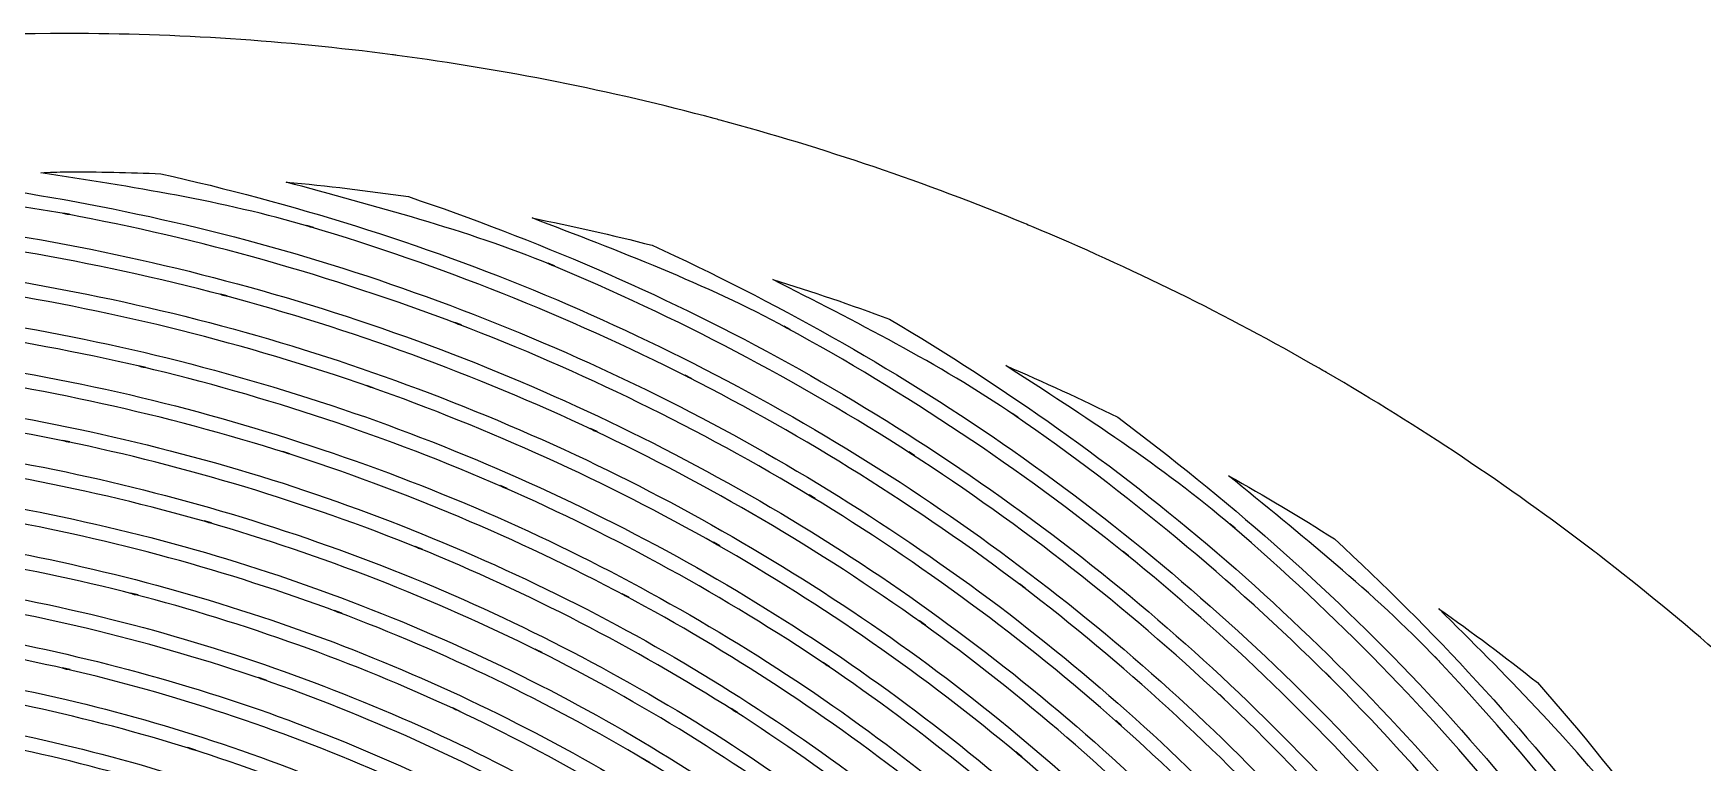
# Model space of a CAD drawing. Extents: x 1 to 151, y 102 to 252.
# Drawn here: x 75.27 to 125.09, y 230.48 to 252.25 of the extents above; entities that cross this region are included whole.
import ezdxf

# ---------------------------------------------------------------- set-up
doc = ezdxf.new("R2010")
doc.units = 0
doc.layers.add('Ebene_1', color=7, linetype='CONTINUOUS')

msp = doc.modelspace()

# ---------------------------------------------------------------- linework, layer by layer
at = {"layer": 'Ebene_1', "color": 7}
for p, q in [((76.254178, 252.246123), (76.237508, 252.242623)), ((76.254126, 252.246069), (76.254178, 252.246123)), ((76.254188, 248.118683), (76.254178, 248.118749)), ((82.810105, 247.809454), (82.810125, 247.808924)), ((76.348021, 246.846887), (76.150646, 246.883727)), ((76.248756, 246.856197), (76.248751, 246.856187)), ((90.150908, 246.736819), (90.150908, 246.736754)), ((83.623265, 246.45562), (83.430157, 246.51301)), ((83.524767, 246.4754), (83.524775, 246.4754)), ((90.817471, 245.306284), (90.631345, 245.383454)), ((90.720915, 245.336534), (90.720921, 245.336534)), ((97.34085, 244.902506), (97.34085, 244.902626)), ((81.047732, 244.411714), (80.847645, 244.464834)), ((80.945365, 244.429164), (80.945362, 244.429164)), ((88.04224, 243.542739), (87.848745, 243.616409)), ((87.941805, 243.571039), (87.941809, 243.571039)), ((97.851532, 243.41128), (97.674713, 243.50745)), ((97.758853, 243.45122), (97.758862, 243.45122)), ((78.624974, 242.274735), (78.416746, 242.323985)), ((78.51989, 242.289475), (78.51989, 242.289475)), ((104.29581, 242.328627), (104.29581, 242.32864)), ((85.408927, 241.670604), (85.206902, 241.741174)), ((85.305002, 241.696584), (85.305006, 241.696584)), ((94.907621, 241.94708), (94.723045, 242.04092)), ((94.812615, 241.98508), (94.812621, 241.98508)), ((104.64984, 240.791152), (104.48387, 240.905155)), ((104.56107, 240.841175), (104.56104, 240.841172)), ((92.092836, 240.361118), (91.900504, 240.451858)), ((91.992794, 240.397568), (91.992792, 240.397568)), ((76.356162, 240.053621), (76.140951, 240.097821)), ((76.246035, 240.066031), (76.246035, 240.066031)), ((82.920638, 239.698812), (82.711633, 239.765512)), ((82.814391, 239.722082), (82.814391, 239.722082)), ((101.56866, 239.64298), (101.39456, 239.75543)), ((101.47636, 239.69145), (101.47636, 239.69145)), ((89.412602, 238.659606), (89.210964, 238.748016)), ((89.308684, 238.694116), (89.308681, 238.694116)), ((110.94404, 239.042061), (110.94404, 239.041551)), ((98.603407, 238.359863), (98.421158, 238.470376)), ((98.507238, 238.406786), (98.507247, 238.406783)), ((80.582414, 237.63396), (80.364103, 237.69678)), ((80.47035, 237.65529), (80.47035, 237.65529)), ((111.1364, 237.474984), (110.98324, 237.605662)), ((111.05304, 237.533922), (111.053, 237.533924)), ((86.870413, 236.851064), (86.660632, 236.935594)), ((86.759512, 236.884794), (86.759513, 236.884804)), ((95.759926, 236.94762), (95.568757, 237.05658)), ((95.660267, 236.99299), (95.660276, 236.99299)), ((107.95247, 236.655244), (107.79116, 236.785146)), ((107.86556, 236.713026), (107.86557, 236.713024)), ((104.86931, 235.688935), (104.69908, 235.81806)), ((104.77738, 235.74632), (104.77741, 235.746325)), ((78.396194, 235.484196), (78.168574, 235.543136)), ((78.279864, 235.503196), (78.279864, 235.503196)), ((93.042859, 235.414395), (92.842774, 235.521031)), ((92.937774, 235.458601), (92.937775, 235.458605)), ((84.471699, 234.941714), (84.252612, 235.023534)), ((84.357696, 234.972734), (84.357696, 234.972734)), ((101.89324, 234.58225), (101.71448, 234.710212)), ((117.21498, 235.075871), (117.21498, 235.075491)), ((101.79748, 234.638472), (101.79744, 234.63848)), ((90.45763, 233.766782), (90.248236, 233.87109)), ((90.347506, 233.80982), (90.347503, 233.809822)), ((76.365078, 233.258421), (76.129318, 233.313091)), ((76.246035, 233.274701), (76.246035, 233.274711)), ((99.031509, 233.340635), (98.843054, 233.46821)), ((98.932244, 233.39531), (98.932239, 233.395305)), ((117.24091, 233.49845), (117.10248, 233.645025)), ((117.16648, 233.563985), (117.16651, 233.56398)), ((82.219559, 232.940066), (81.990777, 233.019176)), ((82.10323, 232.968376), (82.10323, 232.968376)), ((113.98878, 233.01607), (113.84182, 233.162645)), ((113.90932, 233.081985), (113.90928, 233.08199)), ((110.82147, 232.377421), (110.66597, 232.523608)), ((110.73697, 232.443728), (110.73697, 232.443731)), ((88.008892, 232.011371), (87.789029, 232.113742)), ((87.893726, 232.052862), (87.893726, 232.052861)), ((96.287679, 231.972206), (96.089918, 232.098231)), ((96.182978, 232.026111), (96.182982, 232.026106)), ((107.74653, 231.587548), (107.58211, 231.733736)), ((107.65771, 231.653076), (107.65773, 231.653078)), ((80.117484, 230.854284), (79.878232, 230.929514)), ((79.992622, 230.881434), (79.992622, 230.881424)), ((104.77002, 230.652644), (104.59592, 230.798832)), ((104.67582, 230.718182), (104.67582, 230.718174)), ((93.668325, 230.482805), (93.460871, 230.607278)), ((93.558201, 230.535928), (93.558199, 230.535925))]:
    msp.add_line(p, q, dxfattribs=at)
for points in [[(76.237508, 252.242623), (66.461777, 252.228505), (56.783101, 250.303334), (47.746073, 246.575434)], [(76.305696, 252.242569), (76.288506, 252.243742), (76.271316, 252.244908), (76.254126, 252.246069)], [(85.984314, 251.608184), (82.775176, 252.028264), (79.542211, 252.240169), (76.305696, 252.242569)], [(86.124686, 251.588404), (86.077902, 251.595042), (86.031111, 251.601635), (85.984314, 251.608184)], [(95.58732, 249.705803), (92.476784, 250.535784), (89.316034, 251.164618), (86.124686, 251.588404)], [(95.764142, 249.656943), (95.705221, 249.673302), (95.646281, 249.689588), (95.58732, 249.705803)], [(104.85801, 246.569943), (101.895784, 247.792166), (98.858268, 248.823279), (95.764142, 249.656943)], [(71.762308, 247.942316), (75.709747, 247.472313), (79.617041, 246.704592), (83.427834, 245.570744)], [(75.492617, 248.088823), (75.746419, 248.100141), (76.000279, 248.110095), (76.254188, 248.118683)], [(83.524785, 246.475332), (80.900371, 247.249593), (78.194158, 247.663452), (75.492617, 248.088823)], [(76.254178, 248.118749), (77.194959, 248.116667), (78.135605, 248.095853), (79.075557, 248.056319)], [(79.075557, 248.056319), (82.988999, 247.173867), (86.82821, 245.985838), (90.532855, 244.445837)], [(90.720901, 245.337064), (88.162261, 246.393628), (85.476272, 247.07252), (82.810105, 247.809454)], [(82.810125, 247.808924), (84.029838, 247.695584), (85.246407, 247.550641), (86.458607, 247.37424)], [(76.248751, 246.855667), (73.601914, 247.343212), (70.910801, 247.450373), (68.225889, 247.607929)], [(86.458607, 247.37424), (90.258858, 246.087776), (93.953233, 244.505459), (97.476955, 242.586504)], [(64.369951, 247.087683), (68.353698, 247.034053), (72.328508, 246.677748), (76.245648, 245.946877)], [(76.150646, 246.883727), (76.184106, 246.877527), (76.215306, 246.862457), (76.248756, 246.856197)], [(76.248751, 246.856187), (76.281501, 246.850187), (76.315271, 246.852987), (76.348021, 246.846887)], [(87.941809, 243.570519), (84.149025, 245.009636), (80.236197, 246.109124), (76.248751, 246.855667)], [(97.758862, 243.451285), (95.324918, 244.769195), (92.73542, 245.750337), (90.150908, 246.736819)], [(90.150908, 246.736754), (91.352447, 246.496477), (92.547554, 246.225079), (93.735021, 245.922836)], [(80.945352, 244.429294), (77.02263, 245.464135), (73.015765, 246.148732), (68.971938, 246.474367)], [(83.430157, 246.51301), (83.462757, 246.50331), (83.492187, 246.48511), (83.524767, 246.4754)], [(83.524775, 246.4754), (83.556955, 246.4659), (83.591095, 246.46516), (83.623265, 246.45562)], [(94.812631, 241.985012), (91.190368, 243.81325), (87.412943, 245.315777), (83.524785, 246.475332)], [(105.06701, 246.481923), (104.997388, 246.511368), (104.927721, 246.540708), (104.85801, 246.569943)], [(113.65019, 242.249078), (110.882162, 243.841318), (108.015267, 245.255144), (105.06701, 246.481923)], [(76.245648, 245.946877), (80.180912, 245.200607), (84.041385, 244.105225), (87.782825, 242.675302)], [(93.735021, 245.922836), (97.379327, 244.245943), (100.8879, 242.286006), (104.1915, 240.009417)], [(69.067339, 245.569193), (73.058294, 245.238104), (77.012051, 244.552711), (80.881769, 243.521405)], [(83.427834, 245.570744), (87.263754, 244.416911), (90.989117, 242.924729), (94.560572, 241.111056)], [(90.631345, 245.383454), (90.662545, 245.370514), (90.689745, 245.349514), (90.720915, 245.336534)], [(101.47634, 239.69198), (98.065357, 241.888206), (94.466159, 243.777636), (90.720901, 245.337064)], [(90.720921, 245.336534), (90.752161, 245.323634), (90.786261, 245.319234), (90.817471, 245.306284)], [(97.34085, 244.902626), (98.51004, 244.538251), (99.66959, 244.143632), (100.81833, 243.719167)], [(104.56104, 240.841052), (102.27907, 242.405644), (99.796985, 243.632906), (97.34085, 244.902506)], [(85.305006, 241.696594), (81.59421, 242.984656), (77.776478, 243.940104), (73.896178, 244.551321)], [(80.847645, 244.464834), (80.881225, 244.455934), (80.911795, 244.438124), (80.945365, 244.429164)], [(91.992782, 240.397698), (88.436997, 242.066374), (84.740165, 243.415581), (80.945352, 244.429294)], [(80.945362, 244.429164), (80.978902, 244.420364), (81.014212, 244.420564), (81.047732, 244.411714)], [(90.532855, 244.445837), (94.226433, 242.897416), (97.774888, 241.023711), (101.13668, 238.846897)], [(78.51989, 242.289475), (74.694605, 243.18254), (70.797724, 243.733813), (66.874915, 243.936314)], [(73.929526, 243.642001), (77.755735, 243.029061), (81.519458, 242.076553), (85.176657, 240.79658)], [(100.81833, 243.719167), (104.26697, 241.670811), (107.55067, 239.355435), (110.59777, 236.746372)], [(80.881769, 243.521405), (84.623779, 242.511826), (88.26835, 241.170462), (91.772541, 239.514627)], [(87.848745, 243.616409), (87.881055, 243.604089), (87.909515, 243.583409), (87.941805, 243.571039)], [(87.941809, 243.571039), (87.974389, 243.558679), (88.009669, 243.555149), (88.04224, 243.542739)], [(98.507247, 238.406263), (95.145413, 240.437307), (91.609981, 242.165939), (87.941809, 243.570519)], [(97.674713, 243.50745), (97.704413, 243.49131), (97.729183, 243.46741), (97.758853, 243.45122)], [(107.86557, 236.713089), (104.70265, 239.253829), (101.32077, 241.508932), (97.758862, 243.451285)], [(97.758862, 243.45122), (97.788502, 243.43517), (97.821922, 243.42737), (97.851532, 243.41128)], [(67.000162, 243.035535), (70.869855, 242.825914), (74.713047, 242.271787), (78.484605, 241.380942)], [(87.782825, 242.675302), (91.399622, 241.279542), (94.884468, 239.564951), (98.197036, 237.551374)], [(82.814391, 239.722162), (79.191943, 240.86637), (75.474544, 241.686087), (71.706468, 242.170512)], [(78.416746, 242.323985), (78.452106, 242.315685), (78.484536, 242.297845), (78.51989, 242.289475)], [(89.308681, 238.694086), (85.826182, 240.210325), (82.215825, 241.41358), (78.51989, 242.289475)], [(78.51989, 242.289475), (78.5544, 242.281375), (78.59047, 242.282875), (78.624974, 242.274735)], [(97.476955, 242.586504), (100.98933, 240.660315), (104.32268, 238.425502), (107.43942, 235.908798)], [(104.29581, 242.32864), (105.420922, 241.843899), (106.533275, 241.330067), (107.63175, 240.787661)], [(111.053, 237.533912), (108.94669, 239.32887), (106.61925, 240.828254), (104.29581, 242.328627)], [(113.86424, 242.124218), (113.792959, 242.165956), (113.721609, 242.207576), (113.65019, 242.249078)], [(85.206902, 241.741174), (85.240892, 241.729314), (85.271042, 241.708494), (85.305002, 241.696584)], [(95.660276, 236.993), (92.354936, 238.865303), (88.889743, 240.439222), (85.305006, 241.696594)], [(85.305006, 241.696584), (85.338806, 241.684844), (85.375146, 241.682394), (85.408927, 241.670604)], [(94.723045, 242.04092), (94.754495, 242.02499), (94.781195, 242.00106), (94.812615, 241.98508)], [(94.812621, 241.98508), (94.843131, 241.96968), (94.877131, 241.96252), (94.907621, 241.94708)], [(104.77742, 235.746257), (101.64719, 238.117005), (98.312619, 240.205016), (94.812631, 241.985012)], [(121.80567, 236.818038), (119.273954, 238.753697), (116.621433, 240.526017), (113.86424, 242.124218)], [(76.245935, 240.066061), (72.524181, 240.824819), (68.7429, 241.251429), (64.945683, 241.339482)], [(71.769288, 241.262673), (75.484342, 240.774473), (79.148143, 239.955729), (82.718224, 238.817038)], [(78.484605, 241.380942), (82.12806, 240.507231), (85.685946, 239.310215), (89.117126, 237.804972)], [(85.176657, 240.79658), (88.709108, 239.546746), (92.1226, 237.984253), (95.377594, 236.128275)], [(94.560572, 241.111056), (98.010757, 239.345199), (101.29627, 237.275607), (104.37956, 234.927366)], [(104.48387, 240.905155), (104.51147, 240.886185), (104.53347, 240.860185), (104.56107, 240.841175)], [(104.56104, 240.841172), (104.58914, 240.821922), (104.62174, 240.810442), (104.64984, 240.791152)], [(113.90928, 233.08187), (111.02878, 235.939942), (107.90074, 238.536753), (104.56104, 240.841052)], [(107.63175, 240.787661), (110.84728, 238.390334), (113.87052, 235.744164), (116.62829, 232.831108)], [(65.102051, 240.442938), (68.847182, 240.345948), (72.576112, 239.914742), (76.244872, 239.155945)], [(91.900504, 240.451858), (91.932854, 240.436608), (91.960474, 240.412868), (91.992794, 240.397568)], [(101.79743, 234.63861), (98.706493, 236.845471), (95.425548, 238.772847), (91.992782, 240.397698)], [(91.992792, 240.397568), (92.024992, 240.382458), (92.060662, 240.376278), (92.092836, 240.361118)], [(80.47035, 237.655294), (76.942349, 238.662924), (73.331332, 239.354279), (69.680395, 239.720531)], [(76.140951, 240.097821), (76.176871, 240.090421), (76.210131, 240.073481), (76.246035, 240.066031)], [(86.759413, 236.884834), (83.356383, 238.255427), (79.838349, 239.320401), (76.245935, 240.066061)], [(76.246035, 240.066031), (76.282305, 240.058631), (76.319905, 240.061031), (76.356162, 240.053621)], [(82.711633, 239.765512), (82.747143, 239.754222), (82.778903, 239.733432), (82.814391, 239.722082)], [(92.937775, 235.458685), (89.69671, 237.17787), (86.308889, 238.604703), (82.814391, 239.722162)], [(82.814391, 239.722082), (82.849031, 239.711142), (82.886021, 239.709822), (82.920638, 239.698812)], [(101.39456, 239.75543), (101.42366, 239.7366), (101.44726, 239.71032), (101.47636, 239.69145)], [(110.73695, 232.444261), (107.87085, 235.130061), (104.77231, 237.555426), (101.47634, 239.69198)], [(101.47636, 239.69145), (101.50566, 239.6726), (101.53946, 239.66187), (101.56866, 239.64298)], [(104.1915, 240.009417), (107.4824, 237.726977), (110.56352, 235.156727), (113.39937, 232.328951)], [(91.772541, 239.514627), (95.154689, 237.902552), (98.38589, 235.991732), (101.42867, 233.80595)], [(69.774623, 238.815875), (73.372787, 238.444298), (76.930454, 237.751693), (80.405594, 236.747535)], [(76.244872, 239.155945), (79.784906, 238.410285), (83.251175, 237.349911), (86.602469, 235.987903)], [(82.718224, 238.817038), (86.160403, 237.705361), (89.496261, 236.288878), (92.686504, 234.584194)], [(89.210964, 238.748016), (89.245114, 238.733076), (89.274564, 238.709116), (89.308684, 238.694116)], [(89.308681, 238.694116), (89.342211, 238.679516), (89.379091, 238.674266), (89.412602, 238.659606)], [(98.932239, 233.395275), (95.888191, 235.443966), (92.667797, 237.217375), (89.308681, 238.694086)], [(101.13668, 238.846897), (104.38278, 236.730363), (107.43421, 234.329562), (110.25459, 231.672464)], [(117.16651, 233.56449), (115.2584, 235.570825), (113.08524, 237.289693), (110.94404, 239.042061)], [(110.94404, 239.041551), (112.013063, 238.441315), (113.066331, 237.813441), (114.10278, 237.158563)], [(98.421158, 238.470376), (98.451728, 238.451836), (98.476708, 238.425366), (98.507238, 238.406786)], [(98.507247, 238.406783), (98.537837, 238.388303), (98.572857, 238.378393), (98.603407, 238.359863)], [(107.65773, 231.652558), (104.81385, 234.170974), (101.75208, 236.431208), (98.507247, 238.406263)], [(84.357696, 234.972734), (81.03917, 236.206069), (77.617471, 237.140622), (74.132714, 237.765031)], [(80.364103, 237.69678), (80.400713, 237.68624), (80.433763, 237.66589), (80.47035, 237.65529)], [(89.117126, 237.804972), (92.425223, 236.339191), (95.595599, 234.580915), (98.591005, 232.551528)], [(78.280094, 235.503196), (74.850164, 236.383197), (71.348991, 236.955343), (67.817413, 237.211691)], [(90.347503, 233.809826), (87.176135, 235.383137), (83.87058, 236.669894), (80.47035, 237.655294)], [(80.47035, 237.65529), (80.50698, 237.64483), (80.5458, 237.6445), (80.582414, 237.63396)], [(98.197036, 237.551374), (101.39181, 235.594741), (104.40543, 233.356942), (107.20288, 230.865138)], [(110.98324, 237.605662), (111.00864, 237.583942), (111.02764, 237.555672), (111.05304, 237.533922)], [(111.053, 237.533924), (111.079, 237.511804), (111.1105, 237.497144), (111.1364, 237.474984)], [(119.53847, 228.840989), (116.97284, 231.984187), (114.13341, 234.893456), (111.053, 237.533912)], [(74.164125, 236.855722), (77.596077, 236.229586), (80.96498, 235.297419), (84.230897, 234.071568)], [(80.405594, 236.747535), (83.753691, 235.76606), (87.006827, 234.487316), (90.127253, 232.926499)], [(86.660632, 236.935594), (86.695052, 236.921654), (86.725122, 236.898804), (86.759512, 236.884794)], [(96.182882, 232.026136), (93.192506, 233.922989), (90.039276, 235.549449), (86.759413, 236.884834)], [(86.759513, 236.884804), (86.795423, 236.870344), (86.834523, 236.865604), (86.870413, 236.851064)], [(95.568757, 237.05658), (95.601117, 237.03818), (95.627947, 237.01145), (95.660267, 236.99299)], [(104.67582, 230.718184), (101.86295, 233.073496), (98.846037, 235.173613), (95.660276, 236.993)], [(95.660276, 236.99299), (95.692096, 236.97497), (95.728136, 236.9657), (95.759926, 236.94762)], [(107.79116, 236.785146), (107.81816, 236.763426), (107.83866, 236.734786), (107.86556, 236.713026)], [(116.3173, 228.537448), (113.74804, 231.507736), (110.9197, 234.243904), (107.86557, 236.713089)], [(107.86557, 236.713024), (107.89277, 236.691204), (107.92527, 236.677114), (107.95247, 236.655244)], [(110.59777, 236.746372), (113.63252, 234.132348), (116.42871, 231.253472), (118.95372, 228.14419)], [(114.10278, 237.158563), (117.04968, 234.438261), (119.77992, 231.490969), (122.21792, 228.305883)], [(122.01274, 236.65828), (121.94381, 236.711653), (121.874786, 236.764906), (121.80567, 236.818038)], [(67.945146, 236.310524), (71.423175, 236.046752), (74.870694, 235.471492), (78.246516, 234.593887)], [(129.18639, 230.367178), (126.931128, 232.61435), (124.535064, 234.715635), (122.01274, 236.65828)], [(86.602469, 235.987903), (89.829623, 234.661942), (92.930964, 233.050045), (95.870831, 231.17186)], [(95.377594, 236.128275), (98.513535, 234.325273), (101.48201, 232.245432), (104.2485, 229.914725)], [(104.69908, 235.81806), (104.72728, 235.79659), (104.74918, 235.76783), (104.77738, 235.74632)], [(104.77741, 235.746325), (104.80621, 235.724475), (104.84051, 235.710835), (104.86931, 235.688935)], [(113.1737, 228.07122), (110.60832, 230.873786), (107.79885, 233.442425), (104.77742, 235.746257)], [(107.43942, 235.908798), (110.44639, 233.464691), (113.22965, 230.757661), (115.75698, 227.820406)], [(82.10288, 232.968376), (78.874147, 234.071888), (75.553312, 234.884348), (72.179967, 235.395785)], [(78.168574, 235.543136), (78.206814, 235.533236), (78.241644, 235.513166), (78.279864, 235.503196)], [(78.279864, 235.503196), (78.318004, 235.493396), (78.358074, 235.494096), (78.396194, 235.484196)], [(87.893956, 232.052861), (84.798617, 233.487297), (81.581448, 234.642161), (78.280094, 235.503196)], [(92.842774, 235.521031), (92.876284, 235.503171), (92.904304, 235.476521), (92.937774, 235.458601)], [(101.8017, 229.641431), (99.026115, 231.840757), (96.059925, 233.787382), (92.937775, 235.458685)], [(92.937775, 235.458605), (92.971415, 235.440765), (93.009255, 235.432305), (93.042859, 235.414395)], [(84.252612, 235.023534), (84.289132, 235.009884), (84.321212, 234.986464), (84.357696, 234.972734)], [(93.558199, 230.535925), (90.629585, 232.286076), (87.550965, 233.771377), (84.357696, 234.972734)], [(84.357696, 234.972734), (84.394686, 234.958984), (84.434736, 234.955534), (84.471699, 234.941714)], [(101.71448, 234.710212), (101.74428, 234.688872), (101.76768, 234.659872), (101.79748, 234.638472)], [(104.37956, 234.927366), (107.35231, 232.647425), (110.11573, 230.107016), (112.6378, 227.336475)], [(122.82788, 228.98098), (121.14079, 231.174572), (119.17582, 233.125179), (117.21498, 235.075871)], [(117.21498, 235.075491), (118.215024, 234.367154), (119.196527, 233.632997), (120.1585, 232.873762)], [(76.246042, 233.274811), (72.919287, 234.034728), (69.531188, 234.495623), (66.122271, 234.651376)], [(72.242747, 234.488026), (75.563299, 233.973191), (78.830366, 233.161495), (82.006289, 232.06372)], [(78.246516, 234.593887), (81.495763, 233.734888), (84.66079, 232.586159), (87.704884, 231.162167)], [(92.686504, 234.584194), (95.756884, 232.928339), (98.67219, 231.001386), (101.39959, 228.826269)], [(110.10878, 227.455261), (107.55729, 230.091784), (104.77613, 232.496058), (101.79743, 234.63861)], [(101.79744, 234.63848), (101.82764, 234.61693), (101.86304, 234.60386), (101.89324, 234.58225)], [(66.281245, 233.755153), (69.636866, 233.590202), (72.971059, 233.124708), (76.243709, 232.365013)], [(84.230897, 234.071568), (87.372135, 232.877476), (90.399659, 231.403929), (93.278235, 229.669656)], [(90.248236, 233.87109), (90.283106, 233.8537), (90.312666, 233.82728), (90.347506, 233.80982)], [(99.033056, 228.435789), (96.303693, 230.482383), (93.397367, 232.281328), (90.347503, 233.809826)], [(90.347503, 233.809822), (90.382883, 233.792272), (90.422283, 233.784402), (90.45763, 233.766782)], [(101.42867, 233.80595), (104.3588, 231.685087), (107.09356, 229.306975), (109.60082, 226.699763)], [(76.129318, 233.313091), (76.169308, 233.303891), (76.206068, 233.284021), (76.246035, 233.274701)], [(76.246035, 233.274711), (76.285155, 233.265811), (76.325975, 233.267411), (76.365078, 233.258421)], [(85.580714, 230.195955), (82.567296, 231.499147), (79.443494, 232.529561), (76.246042, 233.274811)], [(98.843054, 233.46821), (98.874934, 233.44667), (98.900404, 233.41691), (98.932244, 233.39531)], [(98.932239, 233.395305), (98.963639, 233.374175), (99.000139, 233.361825), (99.031509, 233.340635)], [(107.13657, 226.686163), (104.60689, 229.162491), (101.86152, 231.407755), (98.932239, 233.395275)], [(117.10248, 233.645025), (117.12618, 233.620005), (117.14278, 233.589045), (117.16648, 233.563985)], [(124.69536, 224.033608), (122.47274, 227.427314), (119.95344, 230.616727), (117.16651, 233.56449)], [(117.16651, 233.56398), (117.18931, 233.53997), (117.21811, 233.52248), (117.24091, 233.49845)], [(79.992162, 230.881424), (76.859329, 231.862118), (73.645106, 232.560577), (70.387607, 232.967213)], [(81.990777, 233.019176), (82.029747, 233.005766), (82.064287, 232.981876), (82.10323, 232.968376)], [(91.063357, 228.931353), (88.203078, 230.542179), (85.2045, 231.893042), (82.10288, 232.968376)], [(82.10323, 232.968376), (82.14107, 232.955446), (82.18174, 232.953086), (82.219559, 232.940066)], [(90.127253, 232.926499), (93.126047, 231.410829), (95.98223, 229.629336), (98.663128, 227.604032)], [(113.84182, 233.162645), (113.86672, 233.137875), (113.88442, 233.106805), (113.90932, 233.081985)], [(113.90928, 233.08199), (113.93378, 233.0577), (113.96428, 233.0404), (113.98878, 233.01607)], [(121.46101, 224.065943), (119.21601, 227.289045), (116.6889, 230.306424), (113.90928, 233.08187)], [(116.62829, 232.831108), (119.37352, 229.913816), (121.85382, 226.758329), (124.04003, 223.401822)], [(120.1585, 232.873762), (122.80518, 229.860089), (125.21258, 226.64332), (127.30424, 223.220346)], [(76.243709, 232.365013), (79.389414, 231.620043), (82.461617, 230.59389), (85.423662, 229.299341)], [(98.591005, 232.551528), (101.47088, 230.584258), (104.16854, 228.363167), (106.65303, 225.915316)], [(110.66597, 232.523608), (110.69197, 232.499168), (110.71097, 232.468218), (110.73697, 232.443728)], [(118.28403, 223.934753), (116.02596, 226.98978), (113.50049, 229.837593), (110.73695, 232.444261)], [(110.73697, 232.443731), (110.76317, 232.419191), (110.79537, 232.402001), (110.82147, 232.377421)], [(113.39937, 232.328951), (116.13545, 229.583075), (118.62115, 226.599098), (120.82817, 223.412291)], [(70.484621, 232.06178), (73.690081, 231.649476), (76.851453, 230.949988), (79.932132, 229.972501)], [(82.006289, 232.06372), (85.055419, 230.994241), (88.002119, 229.653055), (90.811659, 228.056942)], [(87.789029, 232.113742), (87.825699, 232.096652), (87.857099, 232.070032), (87.893726, 232.052862)], [(87.893726, 232.052861), (87.930826, 232.035671), (87.971836, 232.028641), (88.008892, 232.011371)], [(96.386401, 227.099549), (93.709018, 229.001188), (90.867357, 230.658995), (87.893956, 232.052861)], [(96.089918, 232.098231), (96.123088, 232.077101), (96.149858, 232.047301), (96.182978, 232.026111)], [(104.2612, 225.772261), (101.76026, 228.093619), (99.056924, 230.186803), (96.182882, 232.026136)], [(96.182982, 232.026106), (96.216192, 232.005036), (96.254512, 231.993346), (96.287679, 231.972206)], [(107.58211, 231.733736), (107.60971, 231.709206), (107.63021, 231.677656), (107.65771, 231.653076)], [(107.65773, 231.653078), (107.68533, 231.628638), (107.71893, 231.612028), (107.74653, 231.587548)], [(115.17301, 223.639388), (112.91119, 226.528537), (110.39625, 229.210298), (107.65773, 231.652558)], [(110.25459, 231.672464), (112.9725, 229.094463), (115.45471, 226.279262), (117.67332, 223.260674)], [(83.412268, 228.246947), (80.484517, 229.426762), (77.45715, 230.341149), (74.365706, 230.978365)], [(79.878232, 230.929514), (79.917762, 230.917044), (79.953132, 230.893994), (79.992622, 230.881434)], [(88.702531, 227.220145), (85.914447, 228.698892), (82.999395, 229.924767), (79.992162, 230.881424)], [(79.992622, 230.881424), (80.033352, 230.868674), (80.076782, 230.867124), (80.117484, 230.854284)], [(87.704884, 231.162167), (90.626029, 229.77979), (93.416348, 228.137834), (96.044164, 226.256549)], [(95.870831, 231.17186), (98.695509, 229.350536), (101.35113, 227.27966), (103.80645, 224.984291)], [(104.59592, 230.798832), (104.62492, 230.774432), (104.64682, 230.742632), (104.67582, 230.718182)], [(112.13603, 223.186235), (109.87844, 225.913992), (107.382, 228.434659), (104.67582, 230.718184)], [(104.67582, 230.718174), (104.70522, 230.693564), (104.74072, 230.677304), (104.77002, 230.652644)], [(107.20288, 230.865138), (109.89505, 228.449425), (112.36585, 225.798543), (114.58709, 222.94387)], [(78.040258, 228.716243), (75.005934, 229.583185), (71.900379, 230.175779), (68.759874, 230.486391)], [(93.460871, 230.607278), (93.495431, 230.586518), (93.523691, 230.556758), (93.558201, 230.535928)], [(101.48734, 224.722161), (99.022974, 226.893352), (96.369961, 228.838892), (93.558199, 230.535925)], [(93.558199, 230.535925), (93.593259, 230.514975), (93.633309, 230.503825), (93.668325, 230.482805)]]:
    msp.add_open_spline(points, degree=3, dxfattribs=at)

doc.saveas('drawing.dxf')
